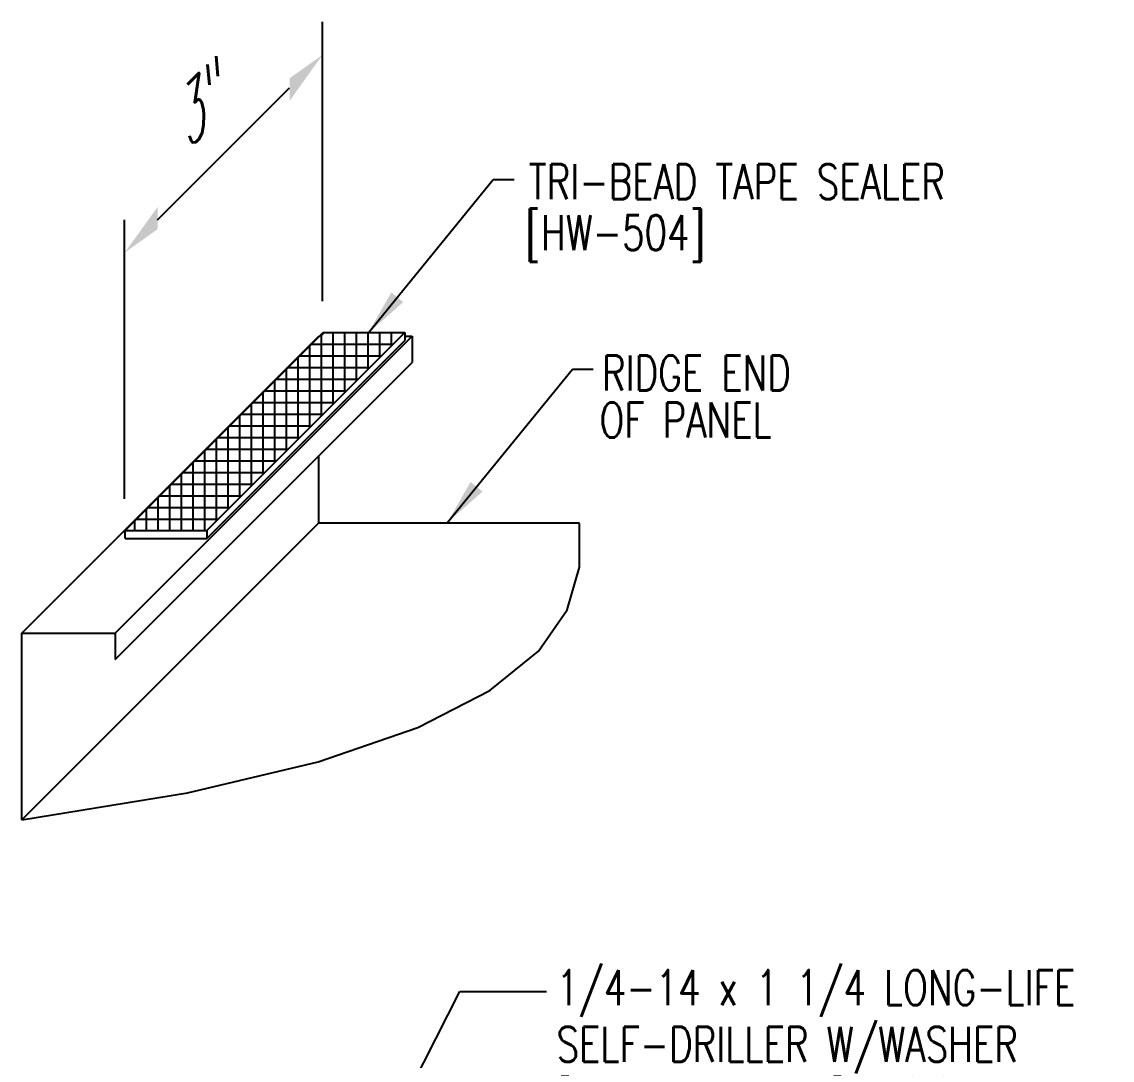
# Model space of a CAD drawing. Header units: inches. Extents: x -2 to 189, y 14 to 99.
# Drawn here: x 28.89 to 40.57, y 33.94 to 45.06 of the extents above; entities that cross this region are included whole.
import ezdxf

# ---------------------------------------------------------------- set-up
doc = ezdxf.new("R2010")
doc.units = ezdxf.units.IN
doc.header["$MEASUREMENT"] = 0
doc.linetypes.add('CENTER2', pattern=[1.125, 0.75, -0.125, 0.125, -0.125])
for name, color, linetype in [('DIM', 2, 'Continuous'), ('PANEL', 11, 'Continuous'), ('SEALANT', 253, 'CENTER2'), ('TAPE', 8, 'Continuous'), ('TEXT', 2, 'Continuous'), ('TEXT1', 7, 'Continuous')]:
    doc.layers.add(name, color=color, linetype=linetype)
doc.styles.add('ROMANS', font='ROMANS.SHX', dxfattribs={"width": 0.75, "height": 0.5})
doc.styles.add('TEXT1', font='ROMANS.shx', dxfattribs={"width": 0.75, "height": 0.375})
doc.dimstyles.new('DETAIL$7', dxfattribs={"dimscale": 4, "dimtxt": 0.375, "dimasz": 0.125, "dimexe": 0.0625, "dimexo": 0.125, "dimgap": 0.0625, "dimtad": 1, "dimdec": 4, "dimzin": 3, "dimdsep": 46, "dimlunit": 4, "dimtxsty": 'TEXT1', "dimblk": 'ARCHTICK', "dimcen": 0.0625, "dimclrd": 7, "dimclre": 7, "dimclrt": 2, "dimadec": 0, "dimazin": 0, "dimtfac": 0.59375, "dimtdec": 4, "dimtmove": 0, "dimatfit": 3, "dimfxl": 0, "dimfrac": 2, "dimtolj": 1, "dimtzin": 3, "dimarcsym": 0})

# ---------------------------------------------------------------- blocks, each defined once
blk = doc.blocks.new('_ArchTick')
at = {"color": 0, "linetype": 'ByBlock', "const_width": 0.15}
blk.add_lwpolyline([(-0.5, -0.5), (0.5, 0.5)], dxfattribs=at)
blk = doc.blocks.new('FD-F1E')
at = {"layer": 'TEXT', "style": 'TEXT1', "width": 0.75}
for s, p in [('1/4-14 x 1 1/4 LONG-LIFE', (0.0047, -0.0408)), ('SELF-DRILLER W/WASHER', (0.0047, -0.1926)), ('[FASTENER #1E]', (0.0047, -0.3444))]:
    blk.add_text(s, height=0.09375, dxfattribs=at).set_placement(p)
blk.add_attdef('(QUANTITY)', (0.9263, -0.3444), '', height=0.0938, dxfattribs=at)
blk = doc.blocks.new('A$C415C3986')
at = {"layer": 'DEFPOINTS', "color": 0, "linetype": 'ByBlock'}
blk.add_point((1.015, 0.946), dxfattribs=at)
at = {"layer": 'DIM', "color": 7, "linetype": 'ByBlock'}
for p, q in [((1.015, -1.693), (1.015, 1.3)), ((-0.753, -0.822), (0.661, 0.593)), ((-1.106, -3.814), (-1.106, -0.822))]:
    blk.add_line(p, q, dxfattribs=at)
for points in [[(0.661, 0.694), (0.661, 0.451), (1.015, 0.946)], [(-0.753, -0.686), (-0.753, -0.923), (-1.106, -1.175)]]:
    blk.add_solid(points, dxfattribs=at)

msp = doc.modelspace()

# ---------------------------------------------------------------- hatches: boundary and pattern name
at = {"layer": 'SEALANT'}
h = msp.add_hatch(dxfattribs=at)
h.set_pattern_fill('NET', color=256, style=0)
h.set_pattern_definition([(0, (25.3517, 5.98495), (0, 0.125), []), (90, (25.3517, 5.98495), (-0.125, 8e-18), [])])
h.paths.add_polyline_path([(29.99706, 39.61425), (30.87206, 39.61425), (32.99338, 41.73557), (32.11838, 41.73557)])

# ---------------------------------------------------------------- linework, layer by layer
msp.add_line((33.58345, 34.67061), (34.51143, 34.67061))
at = {"layer": 'PANEL'}
for p, q in [((28.89137, 38.51207), (32.07335, 41.69405)), ((29.89137, 38.51207), (33.07335, 41.69405)), ((32.07335, 41.69405), (32.07686, 41.69405)), ((32.99338, 41.69405), (33.07335, 41.69405)), ((33.07335, 41.69405), (33.07335, 41.41322)), ((29.89137, 38.23124), (33.07335, 41.41322)), ((32.07335, 39.69405), (32.07335, 40.41322)), ((32.07335, 39.69405), (32.07335, 40.41322)), ((28.89137, 36.51207), (32.07335, 39.69405)), ((32.07335, 39.69405), (34.86483, 39.69405)), ((28.89137, 36.51207), (28.89137, 38.51207)), ((28.89137, 38.51207), (29.89137, 38.51207)), ((29.89137, 38.51207), (29.89137, 38.23124))]:
    msp.add_line(p, q, dxfattribs=at)
msp.add_lwpolyline([(28.89137, 36.51207), (30.66498, 36.80312), (32.06542, 37.13453), (33.13256, 37.50127), (33.90629, 37.89831), (34.42649, 38.3206), (34.73306, 38.76312), (34.86589, 39.22083), (34.86484, 39.6887)], dxfattribs=at)
at = {"layer": 'TAPE'}
for p, q in [((29.99706, 39.61425), (32.11838, 41.73557)), ((30.87206, 39.61425), (32.99338, 41.73557)), ((32.11838, 41.73557), (32.99338, 41.73557)), ((32.99338, 41.73557), (32.99338, 41.64916)), ((30.87206, 39.52784), (32.99338, 41.64916)), ((29.99706, 39.61425), (30.87206, 39.61425)), ((29.99706, 39.52784), (29.99706, 39.61425)), ((30.87206, 39.61425), (30.87206, 39.52784)), ((29.99706, 39.52784), (30.87206, 39.52784))]:
    msp.add_line(p, q, dxfattribs=at)
for p in [(32.11357, 41.71844), (29.99225, 39.59712)]:
    msp.add_point(p, dxfattribs=at)

# ---------------------------------------------------------------- block references
at = {"layer": 'TEXT'}
msp.add_blockref('A$C415C3986', (31.09856, 43.76506), dxfattribs=at)
at = {"layer": 'TEXT', "xscale": 4, "yscale": 4, "zscale": 4}
msp.add_blockref('FD-F1E', (34.60154, 34.69072), dxfattribs=at).add_auto_attribs({'(QUANTITY)': '(1) PER RIB'})

# ---------------------------------------------------------------- texts
at = {"layer": 'TEXT', "style": 'TEXT1', "width": 0.75}
for s, p in [('TRI-BEAD TAPE SEALER', (34.32147, 43.16215)), ('[HW-504]', (34.28512, 42.61867)), ('RIDGE END ', (35.1068, 41.11416)), ('OF PANEL', (35.08116, 40.60813))]:
    msp.add_text(s, height=0.375, dxfattribs=at).set_placement(p)
at = {"layer": 'TEXT1', "color": 2, "style": 'ROMANS', "oblique": 40, "width": 0.75}
msp.add_text('3"', height=0.5, rotation=45, dxfattribs=at).set_placement((30.66568, 43.68414))

# ---------------------------------------------------------------- leaders
msp.add_leader([(29.80729, 24.54993), (29.08404, 25.83344), (33.58345, 34.67061)], dimstyle='DETAIL$7')
at = {"layer": 'TEXT'}
for points in [[(32.59824, 41.72455), (33.94061, 43.37281), (34.16437, 43.37281)], [(33.44748, 39.69405), (34.78985, 41.34231), (35.01361, 41.34231)]]:
    msp.add_leader(points, dimstyle='DETAIL$7', override={"dimgap": 0.0625, "dimtad": 0}, dxfattribs=at)

doc.saveas('drawing.dxf')
